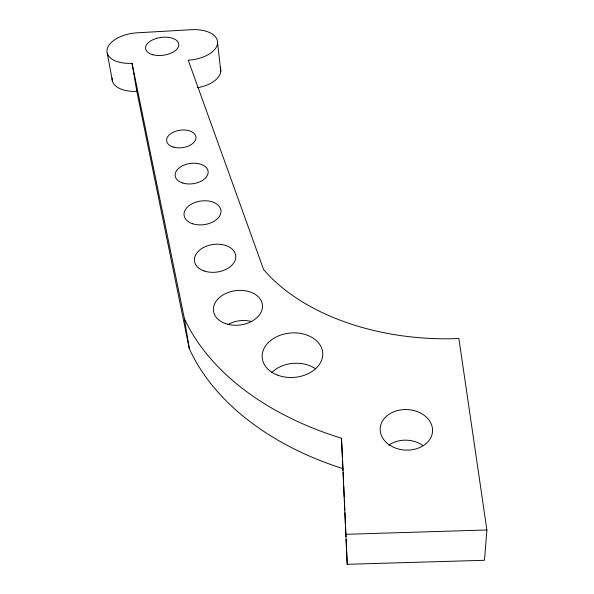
<?xml version="1.0" encoding="UTF-8"?>
<svg xmlns="http://www.w3.org/2000/svg" width="594" height="594" viewBox="0 0 594 594"><rect width="100%" height="100%" fill="white"/><g stroke="black" fill="none" stroke-linecap="round" stroke-linejoin="round"><path stroke-width="0.89" d="M486.894 529.967L484.481 560.283L347.215 564.3L341.491 438.224A281.096 187.073 2.1 0 1 184.378 318.599L132.039 63.306A27.881 14.917 -8.5 0 1 107.061 49.629A27.881 14.917 -8.5 0 1 137.088 32.826L191.417 29.7A27.903 15.036 -7.1 0 1 217.56 43.362A27.903 15.036 -7.1 0 1 188.224 60.165L263.632 269.602A203.794 129.589 1.1 0 0 458.887 338.528L486.894 529.967L345.745 534.318M132.039 63.306L136.828 91.32L189.315 348.656A274.77 187.749 2.5 0 0 342.976 468.644L343.057 470.485M107.276 53.274L112.429 81.081M184.378 318.599L189.315 348.656M217.59 43.102L220.797 71.124M341.491 438.224L342.434 457.58M342.523 459.422L342.976 468.644M343.139 472.319L343.629 483.36M343.748 486.115L344.238 497.156M344.364 499.918L344.81 510.031M344.928 512.793L345.418 523.826M345.545 526.588L345.99 536.709M346.116 539.463L347.215 564.3M136.828 91.32A27.391 15.125 -8.7 0 1 112.132 77.925M220.144 67.204A27.406 15.244 -7.2 0 1 197.446 87.719M389.011 445.032A25.549 20.226 3.7 0 1 422.646 445.329M271.666 372.646A29.626 22.282 -4.5 0 1 315.511 368.777M228.037 324.45A24.109 17.352 -7.2 0 1 251.663 321.562M389.56 445.04A26.218 20.285 3 0 0 432.187 433.872A26.218 20.285 3 0 0 397.386 410.58A26.218 20.285 3 0 0 389.56 445.04M152.97 54.759A16.729 8.984 -7.8 0 0 178.772 45.307A16.729 8.984 -7.8 0 0 154.826 38.944A16.729 8.984 -7.8 0 0 152.97 54.759M277.933 375.274A30.353 22.26 -4.5 0 0 322.765 353.549A30.353 22.26 -4.5 0 0 276.7 336.716A30.353 22.26 -4.5 0 0 277.933 375.274M192.649 223.767A18.6 11.925 -7.8 0 0 220.99 211.813A18.6 11.925 -7.8 0 0 193.882 202.918A18.6 11.925 -7.8 0 0 192.649 223.767M204.217 270.983A20.805 13.929 -7.7 0 0 235.781 257.15A20.805 13.929 -7.7 0 0 205.272 246.673A20.805 13.929 -7.7 0 0 204.217 270.983M225.378 323.544A24.673 17.308 -7.1 0 0 262.526 306.511A24.673 17.308 -7.1 0 0 225.943 293.421A24.673 17.308 -7.1 0 0 225.378 323.544M182.737 183.019A16.617 10.239 -7.9 0 0 208.152 172.654A16.617 10.239 -7.9 0 0 184.066 165.08A16.617 10.239 -7.9 0 0 182.737 183.019M173.262 147.052A14.805 8.799 -7.9 0 0 195.99 138.075A14.805 8.799 -7.9 0 0 174.636 131.616A14.805 8.799 -7.9 0 0 173.262 147.052"/></g></svg>
